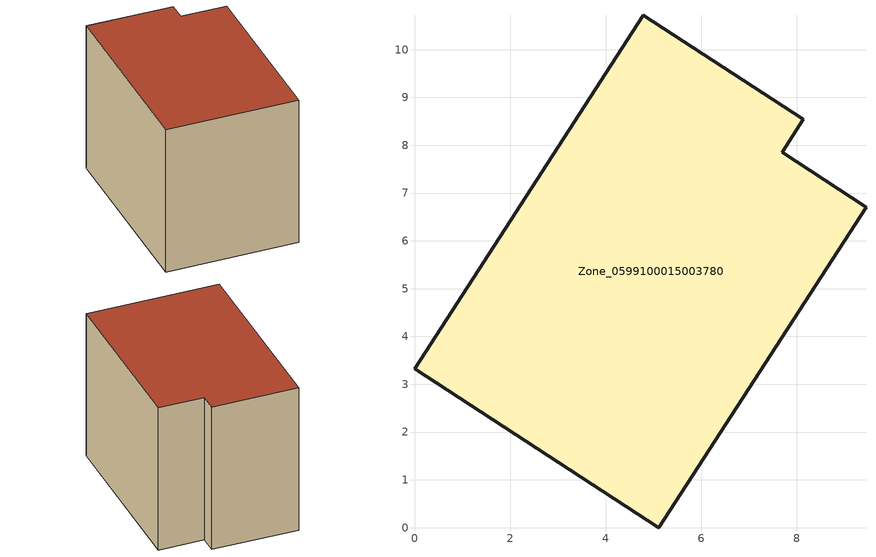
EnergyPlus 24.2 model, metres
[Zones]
Zone_0599100015003780
 floor ground (C_G): 4.78,10.72 8.13,8.54 7.69,7.85 9.45,6.71 5.11,0 0,3.32 z0.84
 wall outside (C_F): 8.13,8.54 4.78,10.72 0,3.32 5.11,0 9.45,6.71 7.69,7.85 8.13,8.54 z0.84:8
 roof outside (C_R): 5.11,0 9.45,6.71 7.69,7.85 8.13,8.54 4.78,10.72 0,3.32 z8
[BUILDING]
Pand.0599100015003780: North Axis=0; Terrain=City; Loads Convergence Tolerance Value=0.04; Temperature Convergence Tolerance Value=0.4; Solar Distribution=FullExterior; Maximum Number of Warmup Days=25; Minimum Number of Warmup Days=1
[Site:Location]
Rotterdam.The.Hague.AP_ZH_NLD Design_Conditions: Latitude=51.96; Longitude=4.45; Time Zone=1; Elevation=-4.5
[SITE:GROUNDTEMPERATURE:BUILDINGSURFACE]
18, 18, 18, 18, 18, 18, 18, 18, 18, 18, 18, 18
[MATERIAL] Thermal Absorptance=0.9; Solar Absorptance=0.7; Visible Absorptance=0.7
Name | Roughness | Thickness | Conductivity | Density | Specific Heat
G.TI.1965-1974 | MediumSmooth | 0.15 | 0.882353 | 540 | 1210
F.TI.1965-1974 | Rough | 0.3 | 0.697674 | 1920 | 840
R.TI.1965-1974 | MediumRough | 0.2 | 0.232558 | 1500 | 1000
[CONSTRUCTION]
C_G: G.TI.1965-1974
C_F: F.TI.1965-1974
C_R: R.TI.1965-1974
[ZONE]
Zone_0599100015003780: Type=1; Multiplier=1; Ceiling Height=Autocalculate; Volume=Autocalculate; Floor Area=autocalculate; Part of Total Floor Area=Yes
[ZONEINFILTRATION:DESIGNFLOWRATE]
Infil_Zone_0599100015003780: Zone or ZoneList or Space or SpaceList=Zone_0599100015003780; Schedule=AlwaysOn; Design Flow Rate Calculation Method=Flow/Area; Flow Rate per Floor Area=0.003; Constant Term Coefficient=1; Temperature Term Coefficient=0; Velocity Term Coefficient=0; Velocity Squared Term Coefficient=0
[HVACTEMPLATE:ZONE:IDEALLOADSAIRSYSTEM]
Zone_0599100015003780: Maximum Heating Supply Air Temperature=50; Minimum Cooling Supply Air Temperature=13; Maximum Heating Supply Air Humidity Ratio=0.0156; Minimum Cooling Supply Air Humidity Ratio=0.0077; Heating Limit=NoLimit; Cooling Limit=NoLimit; Dehumidification Control Type=ConstantSensibleHeatRatio; Cooling Sensible Heat Ratio=0.7; Dehumidification Setpoint=60; Humidification Control Type=None; Humidification Setpoint=30; Outdoor Air Method=None; Outdoor Air Flow Rate per Person=0.00944; Outdoor Air Flow Rate per Zone Floor Area=0; Outdoor Air Flow Rate per Zone=0; Demand Controlled Ventilation Type=None; Outdoor Air Economizer Type=NoEconomizer; Heat Recovery Type=None; Sensible Heat Recovery Effectiveness=0.7; Latent Heat Recovery Effectiveness=0.65
[ZONECONTROL:THERMOSTAT]
ThermostatControl_Zone_0599100015003780: Zone or ZoneList=Zone_0599100015003780; Control Type Schedule=DualSetpointControlType; Control 1=Thermostat_Zone_0599100015003780; Temperature Difference Between Cutout And Setpoint=0
[THERMOSTATSETPOINT:DUALSETPOINT]
Thermostat_Zone_0599100015003780: Heating Setpoint Temperature Schedule=HeatingSetpoint_Zone_0599100015003780; Cooling Setpoint Temperature Schedule=CoolingSetpoint_Zone_0599100015003780
[SCHEDULE:COMPACT]
HeatingSetpoint_Zone_0599100015003780: Through: 12/31, For: AllDays, Until: 24:00, 21
CoolingSetpoint_Zone_0599100015003780: Through: 12/31, For: AllDays, Until: 24:00, 24
DualSetpointControlType: Through: 12/31, For: AllDays, Until: 24:00, 4
AlwaysOn: Through: 12/31, For: AllDays, Until: 24:00, 1
